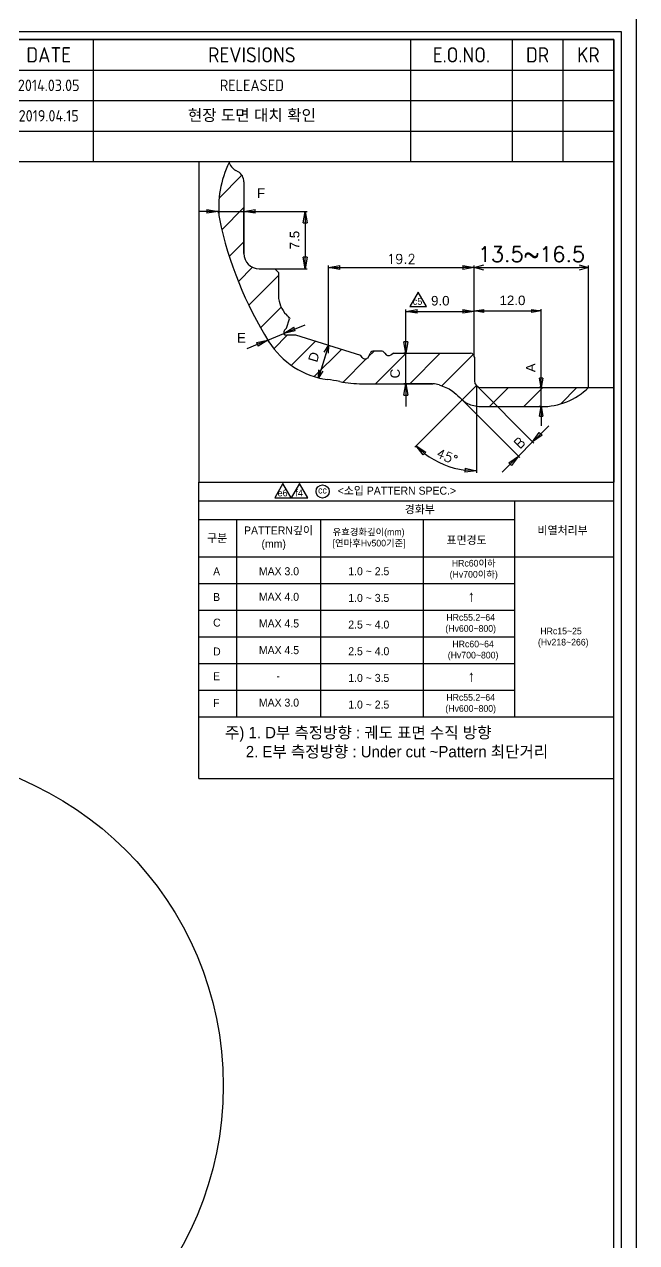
# Model space of a CAD drawing. Header units: inches. Extents: x 0 to 3212, y -602 to 1112.
# Drawn here: x 2417.9 to 2578.6, y 392.7 to 712.5 of the extents above; entities that cross this region are included whole.
import ezdxf

# ---------------------------------------------------------------- set-up
doc = ezdxf.new("R2010")
doc.units = ezdxf.units.IN
doc.layers.add('도면', color=3, linetype='Continuous')
doc.layers.add('도면 표제', color=7, linetype='Continuous')
doc.styles.add('GHS', font='')
doc.styles.add('ISO', font='isocp.shx')
doc.styles.add('ISOCP', font='isocp.shx')
doc.styles.add('ROMANS', font='ROMANS.shx')
doc.styles.get("Standard").update_dxf_attribs({"font": 'arial.ttf'})
doc.styles.get('GHS').set_extended_font_data('Gulim')
doc.dimstyles.new('(1배)-외륜-공차없음', dxfattribs={"dimtxt": 2.5, "dimasz": 3, "dimexe": 0.5, "dimexo": 0, "dimgap": 1.5, "dimtad": 1, "dimtoh": 1, "dimzin": 0, "dimdsep": 46, "dimtxsty": 'Standard', "dimblk": 'CLOSED', "dimcen": 0, "dimaunit": 1, "dimazin": 2, "dimtp": 0.025, "dimtm": 0.025, "dimtfac": 0.7, "dimtofl": 0, "dimtmove": 1, "dimatfit": 3, "dimldrblk": 'CLOSED', "dimfxl": 1, "dimtolj": 1, "dimtzin": 0, "dimarcsym": 0})
doc.dimstyles.new('(1배)-축-공차', dxfattribs={"dimtxt": 2.5, "dimasz": 3, "dimexe": 0.5, "dimexo": 0, "dimgap": 1, "dimtad": 1, "dimtoh": 1, "dimdec": 3, "dimzin": 0, "dimdsep": 46, "dimtxsty": 'ROMANS', "dimblk": 'CLOSED', "dimcen": 0, "dimaunit": 1, "dimazin": 0, "dimtp": 0.025, "dimtm": 0.025, "dimtfac": 0.7, "dimtdec": 3, "dimtmove": 1, "dimatfit": 3, "dimldrblk": 'CLOSED', "dimfxl": 0.5, "dimtolj": 1, "dimtzin": 0, "dimarcsym": 0})
doc.dimstyles.new('1배', dxfattribs={"dimtxt": 4, "dimasz": 4, "dimexe": 0.5, "dimexo": 0, "dimgap": 1.5, "dimtad": 1, "dimtoh": 1, "dimdec": 3, "dimzin": 9, "dimdsep": 46, "dimtxsty": 'ROMANS', "dimblk": 'OPEN30', "dimcen": 0, "dimadec": 0, "dimazin": 0, "dimtp": 0.025, "dimtm": 0.025, "dimtfac": 0.7, "dimtdec": 3, "dimtmove": 1, "dimatfit": 3, "dimldrblk": 'OPEN30', "dimfxl": 1, "dimtolj": 1, "dimtzin": 9, "dimarcsym": 0})

# ---------------------------------------------------------------- blocks, each defined once
blk = doc.blocks.new('*T531')
at = {"layer": '도면 표제', "color": 0, "linetype": 'ByBlock', "lineweight": -2, "transparency": 16777216}
for p, q in [((0, 0), (173.33, 0)), ((0, 0), (0, -32)), ((13.33, 0), (13.33, -32)), ((36.67, 0), (36.67, -32)), ((120, 0), (120, -32)), ((146.67, 0), (146.67, -32)), ((160, 0), (160, -32)), ((173.33, 0), (173.33, -32)), ((0, -8), (173.33, -8)), ((0, -16), (173.33, -16)), ((0, -24), (173.33, -24)), ((0, -32), (173.33, -32))]:
    blk.add_line(p, q, dxfattribs=at)
at = {"layer": '도면 표제', "color": 0, "transparency": 16777216, "attachment_point": 5}
for s, insert, char_height, width, style in [('NO.', (6.67, -4), 4, 11.3333, 'ISOCP'), ('DATE', (25, -4), 4, 21.3333, 'ISOCP'), ('REVISIONS', (78.33, -4), 4, 81.3333, 'ISOCP'), ('E.O.NO.', (133.33, -4), 4, 24.6667, 'ISOCP'), ('DR', (153.33, -4), 4, 11.3333, 'ISOCP'), ('KR', (166.67, -4), 4, 11.3333, 'ISOCP'), ('1', (6.67, -12), 3, 11.3333, 'ISO'), ('2014.03.05', (25, -12), 3, 21.3333, 'ISO'), ('RELEASED', (78.33, -12), 3, 81.3333, 'ISO'), ('2', (6.67, -20), 3, 11.3333, 'ISO'), ('3', (6.67, -28), 3, 11.3333, 'ISO')]:
    blk.add_mtext(s, dxfattribs=dict(at, insert=insert, char_height=char_height, width=width, style=style))
at = {"layer": '도면 표제', "color": 0, "transparency": 16777216, "char_height": 3, "attachment_point": 5}
for s, insert, width in [('{\\Fisocp|c129;2019.04.15}', (25, -20), 21.3333), ('현장 도면 대치 확인', (78.33, -20), 81.3333)]:
    blk.add_mtext(s, dxfattribs=dict(at, insert=insert, width=width))
blk = doc.blocks.new('_Open30')
at = {"color": 0, "lineweight": -2}
for p, q in [((-1, 0.27), (0, 0)), ((0, 0), (-1, -0.27)), ((0, 0), (-1, 0))]:
    blk.add_line(p, q, dxfattribs=at)
blk = doc.blocks.new('*D535')
at = {"color": 0, "lineweight": -2, "transparency": 16777216}
for p, q in [((2497.71, 628.24), (2498.19, 628.1)), ((2497.13, 626.32), (2495.73, 621.64)), ((2495.16, 619.73), (2495.63, 619.58))]:
    blk.add_line(p, q, dxfattribs=at)
at = {"layer": 'Defpoints', "color": 0, "transparency": 16777216}
for p in [(2497.71, 628.24), (2495.16, 619.73), (2495.16, 619.73)]:
    blk.add_point(p, dxfattribs=at)
at = {"color": 0, "lineweight": -2, "transparency": 16777216, "xscale": 2, "yscale": 2, "zscale": 2}
for p, rotation in [((2497.71, 628.24), 73.3068226369332), ((2495.16, 619.73), 253.3068226369332)]:
    blk.add_blockref('_Open30', p, dxfattribs=dict(at, rotation=rotation))
at = {"color": 0, "lineweight": -3, "transparency": 16777216, "insert": (2493.9, 625.2), "char_height": 4, "attachment_point": 5, "rotation": 73.3068, "style": 'ROMANS'}
blk.add_mtext('\\A1;{\\fArial|b0|i0|c0|p34;\\H0.625x;D}', dxfattribs=at)
blk = doc.blocks.new('*D536')
at = {"color": 0, "lineweight": -2, "transparency": 16777216}
for p, q in [((2536.03, 625.16), (2536.03, 649.18)), ((2566.03, 617.16), (2566.03, 649.18)), ((2538.53, 648.68), (2563.53, 648.68))]:
    blk.add_line(p, q, dxfattribs=at)
at = {"layer": 'Defpoints', "color": 0, "transparency": 16777216}
for p in [(2566.03, 648.68), (2536.03, 625.16), (2566.03, 617.16)]:
    blk.add_point(p, dxfattribs=at)
at = {"color": 0, "lineweight": -2, "transparency": 16777216, "xscale": 2.5, "yscale": 2.5, "zscale": 2.5, "rotation": 180}
blk.add_blockref('_Open30', (2536.03, 648.68), dxfattribs=at)
at = {"color": 0, "lineweight": -2, "transparency": 16777216, "xscale": 2.5, "yscale": 2.5, "zscale": 2.5}
blk.add_blockref('_Open30', (2566.03, 648.68), dxfattribs=at)
at = {"color": 0, "lineweight": -3, "transparency": 16777216, "insert": (2551.03, 652.18), "char_height": 4, "attachment_point": 5, "style": 'ROMANS'}
blk.add_mtext('\\A1;13.5~16.5', dxfattribs=at)
blk = doc.blocks.new('_Closed')
at = {"color": 0, "linetype": 'ByBlock', "lineweight": -2}
for p, q in [((-1, 0.17), (0, 0)), ((-1, 0.17), (-1, -0.17)), ((0, 0), (-1, -0.17)), ((0, 0), (-1, 0))]:
    blk.add_line(p, q, dxfattribs=at)
blk = doc.blocks.new('*D537')
at = {"color": 0, "lineweight": -2, "transparency": 16777216}
for p, q in [((2536.03, 625.16), (2536.03, 637.77)), ((2538.53, 637.27), (2551.08, 637.27)), ((2553.58, 617.16), (2553.58, 637.77))]:
    blk.add_line(p, q, dxfattribs=at)
at = {"layer": 'Defpoints', "color": 0, "transparency": 16777216}
for p in [(2553.58, 637.27), (2536.03, 625.16), (2553.58, 617.16)]:
    blk.add_point(p, dxfattribs=at)
at = {"color": 0, "lineweight": -2, "transparency": 16777216, "xscale": 2.5, "yscale": 2.5, "zscale": 2.5, "rotation": 180}
blk.add_blockref('_Closed', (2536.03, 637.27), dxfattribs=at)
at = {"color": 0, "lineweight": -2, "transparency": 16777216, "xscale": 2.5, "yscale": 2.5, "zscale": 2.5}
blk.add_blockref('_Closed', (2553.58, 637.27), dxfattribs=at)
at = {"color": 0, "lineweight": -3, "transparency": 16777216, "insert": (2546.04, 640.04), "char_height": 2.5, "attachment_point": 5}
blk.add_mtext('\\A1;12.0', dxfattribs=at)
blk = doc.blocks.new('*D634')
at = {"color": 0, "lineweight": -2, "transparency": 16777216}
for p, q in [((2536.56, 617.69), (2551.68, 602.57)), ((2532.83, 613.95), (2547.95, 598.83)), ((2553.45, 605.04), (2555.57, 607.16)), ((2547.59, 599.19), (2551.33, 602.92)), ((2545.47, 597.07), (2543.35, 594.94))]:
    blk.add_line(p, q, dxfattribs=at)
at = {"layer": 'Defpoints', "color": 0, "transparency": 16777216}
for p in [(2536.56, 617.69), (2532.83, 613.95), (2551.33, 602.92)]:
    blk.add_point(p, dxfattribs=at)
at = {"color": 0, "lineweight": -2, "transparency": 16777216, "xscale": 3, "yscale": 3, "zscale": 3}
for p, rotation in [((2551.33, 602.92), 224.9999999999721), ((2547.59, 599.19), 44.99999999997203)]:
    blk.add_blockref('_Closed', p, dxfattribs=dict(at, rotation=rotation))
at = {"color": 0, "lineweight": -3, "transparency": 16777216, "insert": (2547.87, 602.64), "char_height": 2.5, "attachment_point": 5, "rotation": 45, "style": 'ROMANS'}
blk.add_mtext('\\A1;B', dxfattribs=at)
blk = doc.blocks.new('*D635')
at = {"color": 0, "lineweight": -2, "transparency": 16777216}
for p, q in [((2497.71, 628.24), (2497.71, 649.18)), ((2536.03, 625.16), (2536.03, 649.18)), ((2500.71, 648.68), (2533.03, 648.68))]:
    blk.add_line(p, q, dxfattribs=at)
at = {"layer": 'Defpoints', "color": 0, "transparency": 16777216}
for p in [(2536.03, 648.68), (2497.71, 628.24), (2536.03, 625.16)]:
    blk.add_point(p, dxfattribs=at)
at = {"color": 0, "lineweight": -2, "transparency": 16777216, "xscale": 3, "yscale": 3, "zscale": 3, "rotation": 180}
blk.add_blockref('_Closed', (2497.71, 648.68), dxfattribs=at)
at = {"color": 0, "lineweight": -2, "transparency": 16777216, "xscale": 3, "yscale": 3, "zscale": 3}
blk.add_blockref('_Closed', (2536.03, 648.68), dxfattribs=at)
at = {"color": 0, "lineweight": -3, "transparency": 16777216, "insert": (2516.87, 650.93), "char_height": 2.5, "attachment_point": 5, "style": 'ROMANS'}
blk.add_mtext('\\A1;19.2', dxfattribs=at)
blk = doc.blocks.new('*D538')
at = {"color": 0, "lineweight": -2, "transparency": 16777216}
for p, q in [((2518.03, 629.16), (2518.03, 632.16)), ((2518.03, 626.16), (2517.53, 626.16)), ((2524.94, 618.16), (2517.53, 618.16)), ((2518.03, 615.16), (2518.03, 612.16))]:
    blk.add_line(p, q, dxfattribs=at)
at = {"layer": 'Defpoints', "color": 0, "transparency": 16777216}
for p in [(2518.03, 626.16), (2518.03, 626.16), (2524.94, 618.16)]:
    blk.add_point(p, dxfattribs=at)
at = {"color": 0, "lineweight": -2, "transparency": 16777216, "xscale": 3, "yscale": 3, "zscale": 3}
for p, rotation in [((2518.03, 626.16), 270), ((2518.03, 618.16), 90)]:
    blk.add_blockref('_Closed', p, dxfattribs=dict(at, rotation=rotation))
at = {"color": 0, "lineweight": -3, "transparency": 16777216, "insert": (2515.24, 620.83), "char_height": 2.5, "attachment_point": 5, "rotation": 90}
blk.add_mtext('\\A1;C', dxfattribs=at)
blk = doc.blocks.new('*D539')
at = {"color": 0, "lineweight": -2, "transparency": 16777216}
for p, q in [((2475.53, 663.41), (2492.13, 663.41)), ((2491.63, 660.41), (2491.63, 651.36)), ((2483.63, 648.36), (2492.13, 648.36))]:
    blk.add_line(p, q, dxfattribs=at)
at = {"layer": 'Defpoints', "color": 0, "transparency": 16777216}
for p in [(2475.53, 663.41), (2483.63, 648.36), (2491.63, 648.36)]:
    blk.add_point(p, dxfattribs=at)
at = {"color": 0, "lineweight": -2, "transparency": 16777216, "xscale": 3, "yscale": 3, "zscale": 3}
for p, rotation in [((2491.63, 663.41), 90), ((2491.63, 648.36), 270)]:
    blk.add_blockref('_Closed', p, dxfattribs=dict(at, rotation=rotation))
at = {"color": 0, "lineweight": -3, "transparency": 16777216, "insert": (2488.86, 655.89), "char_height": 2.5, "attachment_point": 5, "rotation": 90}
blk.add_mtext('\\A1;7.5', dxfattribs=at)
blk = doc.blocks.new('*D636')
at = {"color": 0, "lineweight": -2, "transparency": 16777216}
for p, q in [((2532.83, 613.95), (2520.37, 601.49)), ((2536.56, 606.64), (2536.56, 594.78))]:
    blk.add_line(p, q, dxfattribs=at)
blk.add_arc((2536.56, 617.68), 22.4, 232.6805, 262.3195, dxfattribs=at)
at = {"layer": 'Defpoints', "color": 0, "transparency": 16777216}
for p in [(2536.56, 617.69), (2536.56, 617.68), (2532.83, 613.95), (2536.56, 606.64), (2525.36, 598.28)]:
    blk.add_point(p, dxfattribs=at)
at = {"color": 0, "lineweight": -2, "transparency": 16777216, "xscale": 3, "yscale": 3, "zscale": 3}
for p, rotation in [((2520.72, 601.84), 138.8402745352282), ((2536.56, 595.28), 356.1597254647992)]:
    blk.add_blockref('_Closed', p, dxfattribs=dict(at, rotation=rotation))
at = {"color": 0, "lineweight": -3, "transparency": 16777216, "insert": (2528.85, 599.06), "char_height": 2.5, "attachment_point": 5, "rotation": 337.5, "style": 'ROMANS'}
blk.add_mtext('\\A1;45°', dxfattribs=at)
blk = doc.blocks.new('*D637')
at = {"color": 0, "lineweight": -2, "transparency": 16777216}
for p, q in [((2518.03, 632.16), (2518.03, 637.67)), ((2521.03, 637.17), (2533.03, 637.17)), ((2536.03, 625.16), (2536.03, 637.67))]:
    blk.add_line(p, q, dxfattribs=at)
at = {"layer": 'Defpoints', "color": 0, "transparency": 16777216}
for p in [(2536.03, 637.17), (2518.03, 632.16), (2536.03, 625.16)]:
    blk.add_point(p, dxfattribs=at)
at = {"color": 0, "lineweight": -2, "transparency": 16777216, "xscale": 3, "yscale": 3, "zscale": 3, "rotation": 180}
blk.add_blockref('_Closed', (2518.03, 637.17), dxfattribs=at)
at = {"color": 0, "lineweight": -2, "transparency": 16777216, "xscale": 3, "yscale": 3, "zscale": 3}
blk.add_blockref('_Closed', (2536.03, 637.17), dxfattribs=at)
at = {"color": 0, "lineweight": -3, "transparency": 16777216, "insert": (2527.1, 639.95), "char_height": 2.5, "attachment_point": 5}
blk.add_mtext('\\A1;9.0', dxfattribs=at)

msp = doc.modelspace()

# ---------------------------------------------------------------- linework, layer by layer
at = {"lineweight": -3, "ltscale": 3}
msp.add_line((2463.6972, 676.5066), (2572.638, 676.5066), dxfattribs=at)
at = {"lineweight": -3}
for p, q in [((2463.6972, 676.5066), (2463.6972, 592.3202)), ((2572.638, 676.5066), (2572.638, 592.3202)), ((2469.0345, 666.8942), (2475.0213, 672.881)), ((2474.0334, 673.8027), (2473.4334, 674.1491)), ((2475.5334, 671.2046), (2475.5334, 652.3579)), ((2465.7768, 663.4147), (2463.6972, 663.4147)), ((2468.7768, 663.4147), (2468.7768, 662.9147)), ((2468.7768, 663.4147), (2475.5334, 663.4147)), ((2469.7334, 658.6129), (2475.5334, 664.4129)), ((2475.5334, 652.3579), (2475.5334, 663.9147)), ((2478.5334, 663.4147), (2481.5334, 663.4147)), ((2471.7052, 651.6045), (2475.5334, 655.4326)), ((2474.0835, 645.0025), (2477.8231, 648.742)), ((2476.8296, 638.7683), (2484.6334, 646.5721)), ((2483.6334, 648.3579), (2484.6334, 647.3579)), ((2484.6334, 647.3579), (2484.6334, 641.2599)), ((2479.9154, 632.8738), (2485.3065, 638.2649)), ((2486.9797, 636.0142), (2486.6836, 636.3102)), ((2486.7086, 632.7567), (2487.5113, 635.2076)), ((2486.9797, 636.0142), (2487.5791, 635.4147)), ((2487.5791, 635.4147), (2487.5113, 635.2076)), ((2488.8199, 632.5285), (2491.5916, 633.6766)), ((2481.8325, 629.6343), (2486.0483, 631.3805)), ((2481.8325, 629.6343), (2486.0483, 631.3805)), ((2483.3865, 627.3647), (2486.9105, 630.8887)), ((2486.0483, 631.3805), (2486.2396, 630.9185)), ((2486.7086, 632.7567), (2486.2119, 632.2424)), ((2489.1822, 630.9283), (2486.8014, 630.8868)), ((2506.234, 625.5519), (2489.1822, 630.9283)), ((2479.0609, 628.4862), (2476.2893, 627.3382)), ((2481.8325, 629.6343), (2482.0239, 629.1723)), ((2487.9353, 622.9332), (2494.3127, 629.3107)), ((2494.0239, 620.0416), (2501.1403, 627.158)), ((2497.7081, 628.2401), (2495.3691, 620.5897)), ((2501.5904, 618.6278), (2507.6765, 624.7139)), ((2506.5649, 625.0879), (2506.234, 625.5519)), ((2508.2778, 625.2303), (2508.749, 626.1963)), ((2508.3588, 625.3962), (2509.7205, 626.7579)), ((2511.4982, 626.7579), (2509.6478, 626.7579)), ((2510.1008, 618.1579), (2518.1008, 626.1579)), ((2514.9375, 626.1579), (2514.1767, 625.7187)), ((2514.9375, 626.1579), (2535.0334, 626.1579)), ((2518.0334, 618.1579), (2518.0334, 626.1579)), ((2519.081, 618.1579), (2527.081, 626.1579)), ((2527.5313, 617.6279), (2535.7543, 625.851)), ((2536.0334, 625.1579), (2536.0334, 618.9579)), ((2553.5835, 619.6579), (2553.5835, 622.1579)), ((2506.6102, 618.1579), (2525.1672, 618.1579)), ((2532.8318, 613.9482), (2536.5647, 617.6811)), ((2536.5606, 617.6851), (2536.5606, 606.639)), ((2537.7101, 617.1579), (2572.638, 617.1579)), ((2540.0218, 612.1579), (2545.0218, 617.1579)), ((2549.0021, 612.1579), (2554.0021, 617.1579)), ((2553.5835, 617.1579), (2553.0835, 617.1579)), ((2553.5835, 612.1579), (2553.5835, 617.1579)), ((2558.7353, 612.9109), (2562.9823, 617.1579)), ((2537.7101, 612.1579), (2553.5835, 612.1579)), ((2553.5835, 612.1579), (2553.0835, 612.1579)), ((2553.5835, 609.6579), (2553.5835, 607.1579)), ((2463.6972, 514.576), (2463.6972, 592.3202)), ((2463.6972, 592.3202), (2572.638, 592.3202)), ((2572.638, 514.576), (2572.638, 592.3202)), ((2463.6972, 587.4202), (2572.638, 587.4202)), ((2546.638, 530.7202), (2546.638, 587.4202)), ((2463.6972, 582.5202), (2546.638, 582.5202)), ((2473.6972, 530.7202), (2473.6972, 582.5202)), ((2495.6972, 530.7202), (2495.6972, 582.5202)), ((2522.6972, 530.7202), (2522.6972, 582.5202)), ((2463.6972, 572.7202), (2572.638, 572.7202)), ((2463.6972, 565.7202), (2546.638, 565.7202)), ((2463.6972, 558.7202), (2546.638, 558.7202)), ((2463.6972, 551.7202), (2546.638, 551.7202)), ((2463.6972, 544.7202), (2546.638, 544.7202)), ((2463.6972, 537.7202), (2546.638, 537.7202)), ((2463.6972, 537.7202), (2546.638, 537.7202)), ((2463.6972, 530.7202), (2572.638, 530.7202)), ((2463.6972, 514.576), (2572.638, 514.576))]:
    msp.add_line(p, q, dxfattribs=at)
at = {"lineweight": -3, "ltscale": 10}
msp.add_line((2479.5334, 648.3579), (2483.6334, 648.3579), dxfattribs=at)
at = {"lineweight": -3}
for points in [[(2521.3021, 642.2337), (2519.1399, 638.4886), (2523.4643, 638.4886)], [(2485.8038, 591.9528), (2483.6416, 588.2077), (2487.9661, 588.2077)], [(2490.1283, 591.9528), (2487.9661, 588.2077), (2492.2905, 588.2077)]]:
    msp.add_lwpolyline(points, close=True, dxfattribs=at)
msp.add_circle((2496.2092, 589.9027), 1.7287, dxfattribs=at)
at = {"color": 0}
msp.add_circle((2382.6586, 433.9156), 87.4645, dxfattribs=at)
at = {"lineweight": -3}
for centre, radius, start, end in [((2495.6621, 664.4529), 26.7392, 153.800767, 186.510521), ((2475.4334, 677.6132), 4, 196.061244, 240), ((2472.5334, 671.2046), 3, 0, 60), ((2566.9181, 682.1742), 100, 191.977684, 211.986279), ((2479.5334, 652.3579), 4, 180, 270), ((2491.6334, 641.2599), 7, 180, 225), ((2485.2826, 634.3171), 2.4, 21.779975, 45), ((2486.7874, 631.6866), 0.8, 136, 271), ((2500.328, 640.5862), 21.4901, 211.986279, 262.363325), ((2507.379, 625.6686), 1, 215.5, 334), ((2509.6478, 625.7579), 1, 90, 154), ((2511.4982, 625.5579), 1.2, 30, 90), ((2513.5767, 626.7579), 1.2, 210, 300), ((2535.0334, 625.1579), 1, 0, 90), ((2490.8276, 569.7302), 50, 78.62194, 82.363325), ((2506.6102, 648.1579), 30, 258.62194, 270), ((2525.1672, 613.1579), 5, 71.448174, 90), ((2537.8334, 618.9579), 1.8, 180, 270), ((2553.5835, 630.1579), 18, 270, 313.761743)]:
    msp.add_arc(centre, radius, start, end, dxfattribs=at)
msp.add_open_spline([(2526.758, 617.8981), (2527.9809, 617.4877), (2530.8134, 616.3963), (2533.4925, 612.6715), (2536.4963, 612.3057), (2537.7101, 612.1579)], degree=3, knots=[0.40976315, 0.40976315, 0.40976315, 0.40976315, 2.31782271, 4.93477215, 6.7092226, 6.7092226, 6.7092226, 6.7092226], dxfattribs=at)
at = {"layer": '도면'}
for points in [[(2578.638, 160.5066), (2578.638, 714.5066), (1778.638, 714.5066), (1778.638, 160.5066)], [(2574.638, 164.5066), (2574.638, 710.5066), (1782.638, 710.5066), (1782.638, 164.5066)], [(2572.638, 166.5066), (2572.638, 708.5066), (1784.638, 708.5066), (1784.638, 166.5066)]]:
    msp.add_lwpolyline(points, close=True, dxfattribs=at)

# ---------------------------------------------------------------- block references
msp.add_blockref('*T531', (2399.3047, 708.5066))
at = {"lineweight": -3, "xscale": 3, "yscale": 3, "zscale": 3}
msp.add_blockref('_Closed', (2468.7768, 663.4147), dxfattribs=at)
at = {"lineweight": -3}
for p, xscale, yscale, zscale, rotation in [((2475.5334, 663.4147), 3, 3, 3, 180), ((2481.8325, 629.6343), 2.999999999999383, 2.999999999999383, 2.999999999999383, 22.50000000011882), ((2486.0483, 631.3805), 2.999999999999383, 2.999999999999383, 2.999999999999383, 202.5000000001188), ((2553.5835, 617.1579), 2.5, 2.5, 2.5, 270), ((2553.5835, 612.1579), 2.5, 2.5, 2.5, 90)]:
    msp.add_blockref('_Closed', p, dxfattribs=dict(at, xscale=xscale, yscale=yscale, zscale=zscale, rotation=rotation))

# ---------------------------------------------------------------- texts
at = {"lineweight": -3, "style": 'GHS'}
for s, p in [('c5', (2519.9045, 638.8832)), ('e6', (2484.4062, 588.6023)), ('f4', (2489.0767, 588.6023))]:
    msp.add_text(s, height=1.78977, dxfattribs=at).set_placement(p)
at = {"lineweight": -3}
for s, insert, char_height, attachment_point in [('\\A1;F', (2480.0334, 668.2187), 2.5, 5), ('\\A1;E', (2474.8868, 630.2312), 2.5, 5), ('{\\fGulim|b0|i0|c129|p50;경화부}', (2517.7638, 586.251), 2.1, 1), ('{\\fGulim|b0|i0|c129|p50;구분}', (2465.8789, 578.7287), 2.1, 1), ('{\\fGulim|b0|i0|c129|p50;PATTERN깊이\\P      (mm)}', (2475.5828, 580.7187), 2.1, 1), ('{\\fGulim|b0|i0|c129|p50;유효경화깊이(mm)\\P[연마후Hv500기준]}', (2498.843, 580.1283), 1.75, 1), ('{\\fGulim|b0|i0|c129|p50;비열처리부}', (2552.6096, 580.7187), 2.1, 1), ('{\\fGulim|b0|i0|c129|p50;표면경도}', (2528.7209, 578.1997), 2.1, 1), ('{\\fGulim|b0|i0|c129|p50;A}', (2467.4615, 569.9447), 2.1, 1), ('{\\fGulim|b0|i0|c129|p50;MAX 3.0}', (2479.4851, 570.0025), 2.1, 1), ('{\\fGulim|b0|i0|c129|p50;1.0 ~ 2.5}', (2502.9422, 570.0025), 2.1, 1), ('{\\fGulim|b0|i0|c129|p50;HRc60이하\\P(Hv700이하)}', (2535.8752, 569.3399), 1.75, 5), ('{\\fGulim|b0|i0|c129|p50;B}', (2467.4615, 563.2351), 2.1, 1), ('{\\fGulim|b0|i0|c129|p50;MAX 4.0}', (2479.4851, 563.2929), 2.1, 1), ('{\\fGulim|b0|i0|c129|p50;1.0 ~ 3.5}', (2502.9422, 563.0025), 2.1, 1), ('{\\fGulim|b0|i0|c129|p50;↑}', (2534.3278, 563.8359), 2.8, 1), ('{\\fGulim|b0|i0|c129|p50;C}', (2467.4615, 556.516), 2.1, 1), ('{\\fGulim|b0|i0|c129|p50;HRc55.2~64\\P(Hv600~800)}', (2535.075, 555.129), 1.75, 5), ('{\\fGulim|b0|i0|c129|p50;MAX 4.5}', (2479.4851, 556.2929), 2.1, 1), ('{\\fGulim|b0|i0|c129|p50;2.5 ~ 4.0}', (2502.9422, 556.0025), 2.1, 1), ('{\\fGulim|b0|i0|c129|p50; HRc15~25\\P(Hv218~266)}', (2552.7215, 554.1288), 1.75, 1), ('{\\fGulim|b0|i0|c129|p50;HRc60~64\\P(Hv700~800)}', (2535.7083, 548.129), 1.75, 5), ('{\\fGulim|b0|i0|c129|p50;D}', (2467.4615, 548.9371), 2.1, 1), ('{\\fGulim|b0|i0|c129|p50;MAX 4.5}', (2479.4851, 549.2929), 2.1, 1), ('{\\fGulim|b0|i0|c129|p50;2.5 ~ 4.0}', (2502.9422, 549.0025), 2.1, 1), ('{\\fGulim|b0|i0|c129|p50;E}', (2467.4615, 542.4601), 2.1, 1), ('{\\fGulim|b0|i0|c129|p50;-}', (2484.0853, 542.5178), 2.1, 1), ('{\\fGulim|b0|i0|c129|p50;1.0 ~ 3.5}', (2502.9422, 542.0025), 2.1, 1), ('{\\fGulim|b0|i0|c129|p50;↑}', (2534.3278, 542.8359), 2.8, 1), ('{\\fGulim|b0|i0|c129|p50;F}', (2467.4615, 535.4601), 2.1, 1), ('{\\fGulim|b0|i0|c129|p50;MAX 3.0}', (2479.4851, 535.5178), 2.1, 1), ('{\\fGulim|b0|i0|c129|p50;1.0 ~ 2.5}', (2502.9422, 535.0025), 2.1, 1), ('{\\fGulim|b0|i0|c129|p50;HRc55.2~64\\P(Hv600~800)}', (2535.075, 534.129), 1.75, 5)]:
    msp.add_mtext(s, dxfattribs=dict(at, insert=insert, char_height=char_height, attachment_point=attachment_point))
at = {"lineweight": -3, "insert": (2550.8335, 622.354), "char_height": 2.5, "attachment_point": 5, "rotation": 90}
msp.add_mtext('\\A1;A', dxfattribs=at)
at = {"lineweight": -3, "attachment_point": 1}
for s, insert, char_height, width in [('{\\fGulim|b0|i0|c129|p50;cc}', (2495.0176, 591.1042), 1.75, 1.891407), ('{\\fGulim|b0|i0|c129|p50;\\H0.8x;주) 1. D부 측정방향 : 궤도 표면 수직 방향\\P     2. E부 측정방향 : Under cut ~Pattern 최단거리 }', (2470.5943, 528.0977), 3.75, 177.1093)]:
    msp.add_mtext(s, dxfattribs=dict(at, insert=insert, char_height=char_height, width=width))
at = {"lineweight": -3, "insert": (2500.1695, 591.151), "char_height": 2.1, "attachment_point": 1, "style": 'GHS'}
msp.add_mtext('<소입 PATTERN SPEC.>', dxfattribs=at)

# ---------------------------------------------------------------- dimensions: what is measured, and where the dimension line sits
at = {"lineweight": -3}
dim = msp.add_linear_dim(base=(2491.6347, 648.3579), p1=(2475.5334, 663.4147), p2=(2483.6334, 648.3579), angle=90, dimstyle='(1배)-외륜-공차없음', override={"dimdec": 1, "dimlfac": 0.5}, dxfattribs=at)
dim.commit()
dim.dimension.update_dxf_attribs({"geometry": '*D539', "text_midpoint": (2491.6347, 655.8863), "dimtype": 160})
for base, p1, dimstyle, picture, middle in [((2536.0334, 648.6833), (2497.7081, 628.2401), '(1배)-축-공차', '*D635', (2516.8708, 648.6833)), ((2536.0334, 637.1706), (2518.0334, 632.1579), '(1배)-외륜-공차없음', '*D637', (2527.0976, 637.1706))]:
    dim = msp.add_linear_dim(base=base, p1=p1, p2=(2536.0334, 625.1579), dimstyle=dimstyle, override={"dimdec": 1, "dimlfac": 0.5}, dxfattribs=at)
    dim.commit()
    dim.dimension.update_dxf_attribs({"geometry": picture, "text_midpoint": middle, "dimtype": 160})
for base, p2, text, dimstyle, override, picture, middle in [((2566.0334, 648.6833), (2566.0334, 617.1579), '13.5~16.5', '1배', {"dimasz": 2.5}, '*D536', (2551.0334, 648.6833)), ((2553.5835, 637.2654), (2553.5835, 617.1579), '12.0', '(1배)-외륜-공차없음', {"dimasz": 2.5, "dimdec": 1}, '*D537', (2546.0428, 637.2654))]:
    dim = msp.add_linear_dim(base=base, p1=(2536.0334, 625.1579), p2=p2, text=text, dimstyle=dimstyle, override=override, dxfattribs=at)
    dim.commit()
    dim.dimension.update_dxf_attribs({"geometry": picture, "text_midpoint": middle, "dimtype": 160})
for base, p1, p2, angle, text, dimstyle, picture, middle, dimtype in [((2518.0334, 626.1579), (2524.9435, 618.1579), (2518.0334, 626.1579), 90, 'C', '(1배)-외륜-공차없음', '*D538', (2518.0334, 620.8347), 160), ((2551.3259, 602.9198), (2532.8274, 613.9519), (2536.5606, 617.6851), 45, 'B', '(1배)-축-공차', '*D634', (2549.4593, 601.0532), 161)]:
    dim = msp.add_linear_dim(base=base, p1=p1, p2=p2, angle=angle, text=text, dimstyle=dimstyle, dxfattribs=at)
    dim.commit()
    dim.dimension.update_dxf_attribs({"geometry": picture, "text_midpoint": middle, "dimtype": dimtype})
dim = msp.add_linear_dim(base=(2495.1554, 619.7279), p1=(2497.7081, 628.2401), p2=(2495.1554, 619.7279), angle=253.306823, text='{\\fArial|b0|i0|c0|p34;\\H0.625x;D}', dimstyle='1배', override={"dimasz": 2}, dxfattribs=at)
dim.commit()
dim.dimension.update_dxf_attribs({"geometry": '*D535', "text_midpoint": (2496.5386, 624.4149), "dimtype": 161})
dim = msp.add_angular_dim_2l(base=(2525.3624, 598.2812), line1=((2536.5606, 617.6851), (2536.5606, 606.639)), line2=((2532.8318, 613.9482), (2536.5647, 617.6811)), dimstyle='(1배)-축-공차', override={"dimadec": 0}, dxfattribs=at)
dim.commit()
dim.dimension.update_dxf_attribs({"geometry": '*D636', "text_midpoint": (2528.8509, 599.0642)})

doc.saveas('drawing.dxf')
